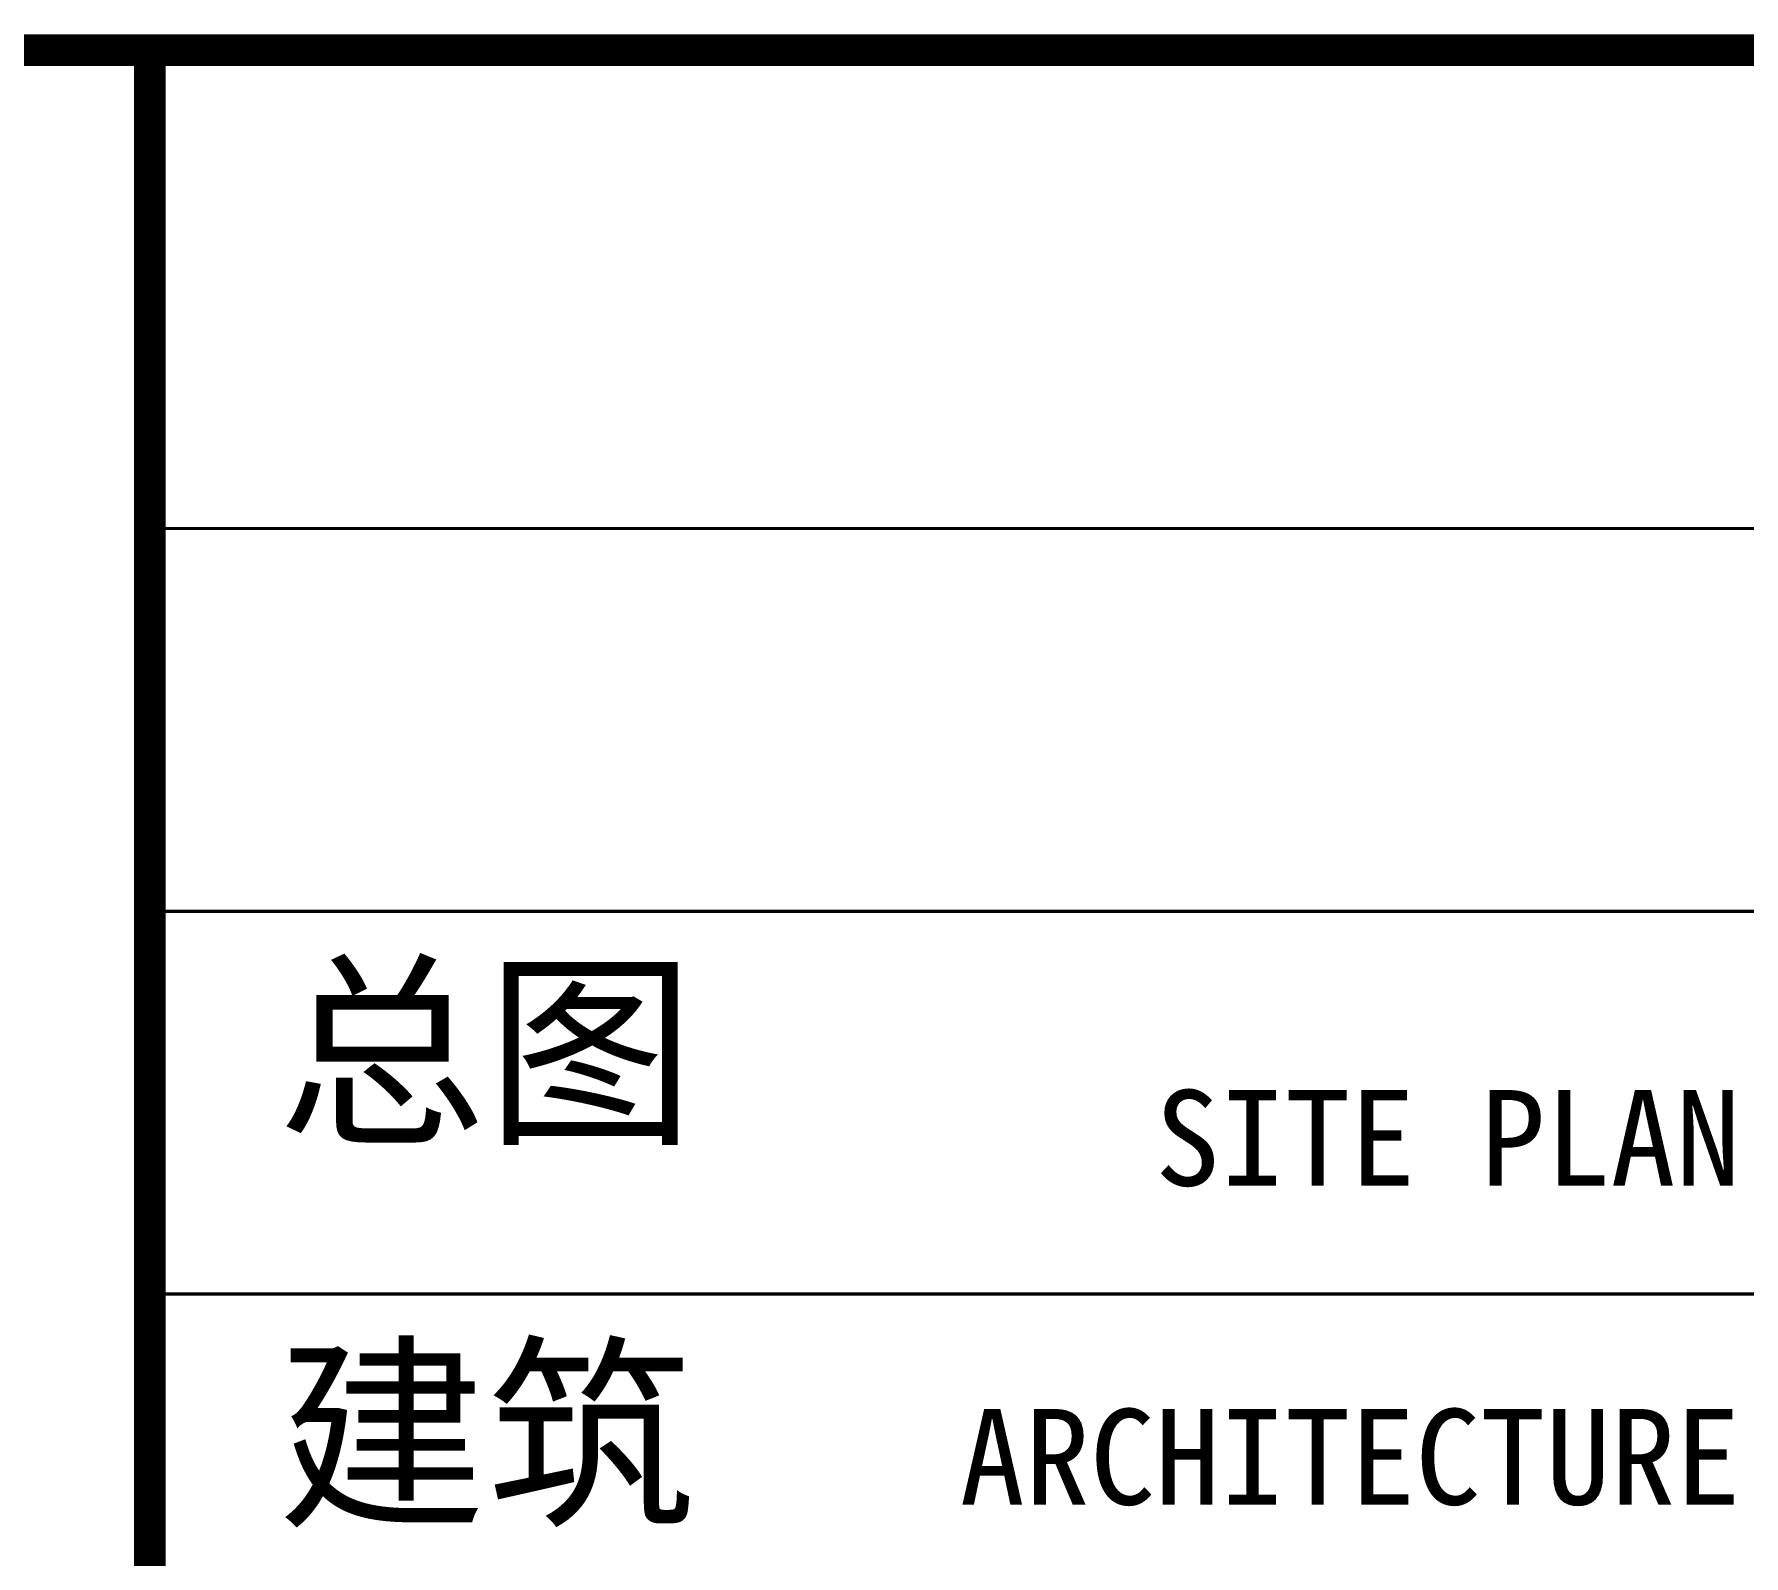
# Model space of a CAD drawing. Extents: x -409435 to 356702, y -107829 to 330904.
# Drawn here: x 127694 to 131716, y 147659 to 151238 of the extents above; entities that cross this region are included whole.
import ezdxf
from ezdxf.enums import TextEntityAlignment as Align

# ---------------------------------------------------------------- set-up
doc = ezdxf.new("R2010")
doc.units = 0
doc.header["$LTSCALE"] = 1000
doc.header["$MEASUREMENT"] = 0
doc.styles.add('图签信息$0$华文细黑', font='STXIHEI_0.TTF', dxfattribs={"height": 10})

# ---------------------------------------------------------------- blocks, each defined once
blk = doc.blocks.new('图框-A1+1-4')
at = {"const_width": 0.5}
blk.add_lwpolyline([(976, 584), (25, 584), (25, 10), (976, 10)], close=True, dxfattribs=at)
blk = doc.blocks.new('图签信息')
at = {"const_width": 0.5}
blk.add_lwpolyline([(-65, 574), (-65, 500.5), (0, 500.5), (0, 574)], close=True, dxfattribs=at)
at = {"const_width": 0.05}
for points in [[(-65, 566.5), (0, 566.5)], [(-65, 560.5), (0, 560.5)], [(-65, 554.5), (0, 554.5)]]:
    blk.add_lwpolyline(points, dxfattribs=at)
at = {"style": '图签信息$0$华文细黑'}
for s, p in [('总图', (-63, 559.5)), ('建筑', (-63, 553.5))]:
    blk.add_text(s, height=2.4, dxfattribs=at).set_placement(p, align=Align.TOP_LEFT)
for s, p in [('SITE PLAN', (-40.056, 557.698)), ('ARCHITECTURE', (-40.056, 552.698))]:
    blk.add_text(s, height=1.5, dxfattribs=at).set_placement(p, align=Align.TOP_RIGHT)
blk = doc.blocks.new('图签-A1')
at = {"color": 2}
blk.add_blockref('图签信息', (0, 0), dxfattribs=at)
blk = doc.blocks.new('X-104 14#平面')
at = {"xscale": 150, "yscale": 150, "zscale": 150}
for name, p in [('图框-A1+1-4', (-18433.5, 63600)), ('图签-A1', (137716.5, 65100))]:
    blk.add_blockref(name, p, dxfattribs=at)

msp = doc.modelspace()

# ---------------------------------------------------------------- block references
msp.add_blockref('X-104 14#平面', (0, 0))

doc.saveas('drawing.dxf')
